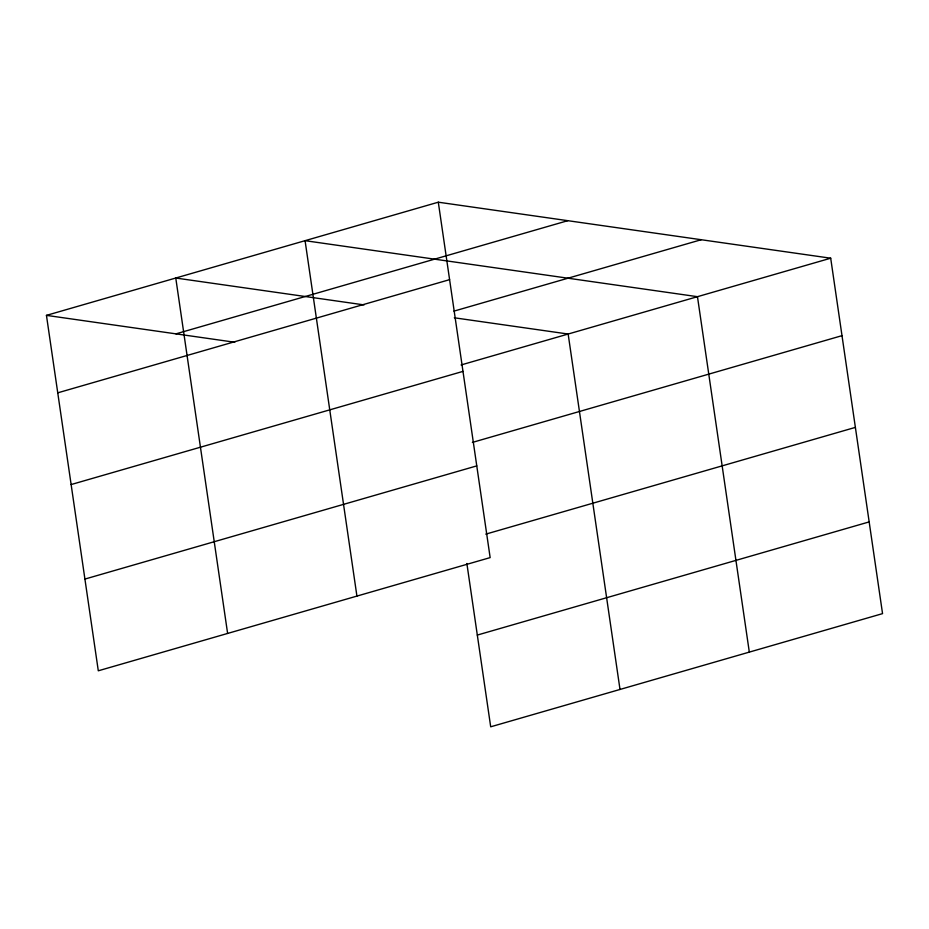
<?xml version="1.0" encoding="UTF-8"?>
<svg xmlns="http://www.w3.org/2000/svg" width="929" height="929" viewBox="0 0 929 929"><rect width="100%" height="100%" fill="white"/><g stroke="black" fill="none" stroke-linecap="round" stroke-linejoin="round"><path stroke-width="1.39" d="M438.302 202.197L490.152 557.609L98.3 670.796L46.45 315.372L438.302 202.197L830.7 258.204L882.55 613.628L490.698 726.803L466.869 563.485M175.941 333.859L567.793 220.684M57.749 392.828L449.601 279.652M453.956 311.134L701.209 239.728M461.086 364.958L830.7 258.204M71.127 484.555L462.99 371.379M472.385 442.413L841.999 335.659M84.922 579.069L476.774 465.882M485.774 534.14L855.377 427.386M477.309 635.076L869.172 521.901M364.075 304.909L175.767 278.026L227.617 633.439M454.316 317.788L568.153 334.034L620.003 689.457M46.45 315.372L234.758 342.255M749.32 652.112L697.47 296.688L305.072 240.681L356.922 596.093"/></g></svg>
